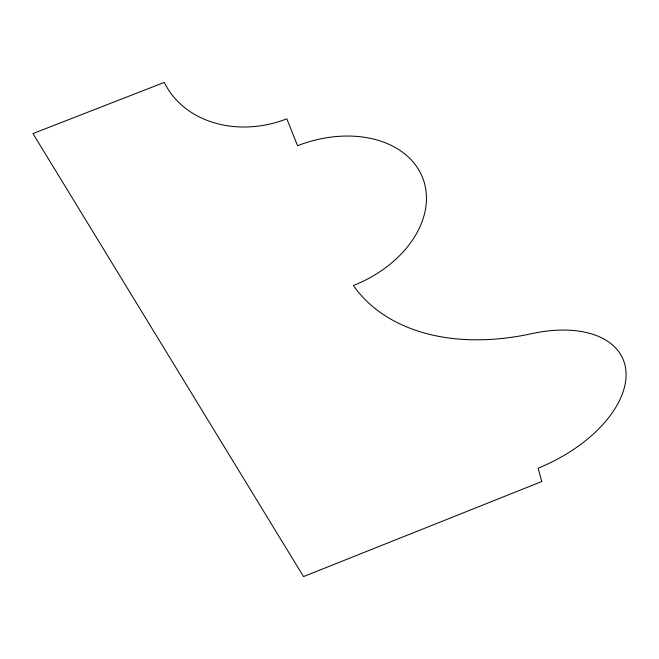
<?xml version="1.0" encoding="UTF-8"?>
<svg xmlns="http://www.w3.org/2000/svg" width="659" height="659" viewBox="0 0 659 659"><rect width="100%" height="100%" fill="white"/><g stroke="black" fill="none" stroke-linecap="round" stroke-linejoin="round"><path stroke-width="0.99" d="M541.789 481.531L303.535 576.592L32.95 133.555L164.313 82.408A100.316 83.256 -20.2 0 0 286.83 118.818L297.571 145.73A104.46 75.258 -21.1 0 1 422.526 177.502A104.46 75.258 -21.1 0 1 353.364 285.528A231.573 157.303 -31 0 0 531.706 333.66A112.961 64.697 -24.8 0 1 626.034 372.656A112.961 64.697 -24.8 0 1 538.123 468.162L541.789 481.531"/></g></svg>
